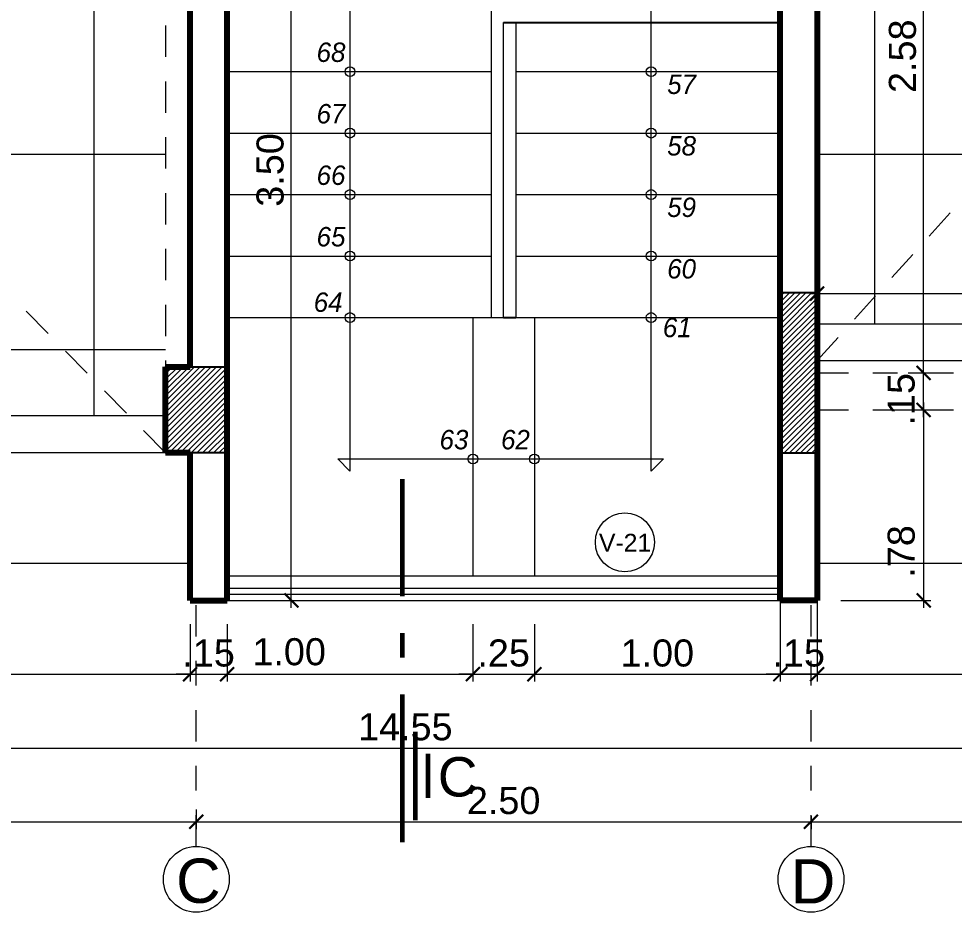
# Model space of a CAD drawing. Header units: millimetres. Extents: x 3790 to 7711, y 1449 to 3132.
# Drawn here: x 3907.255 to 3911.06, y 1464.067 to 1467.7 of the extents above; entities that cross this region are included whole.
import ezdxf

# ---------------------------------------------------------------- set-up
doc = ezdxf.new("R2010")
doc.units = ezdxf.units.MM
doc.header["$PDMODE"] = 3
for name, pattern in [('ACAD_ISO10W100', [18.5, 12, -3, 0.5, -3]), ('DASHDOTX2', [50.8, 25.4, -12.7, 0, -12.7]), ('HIDDEN', [9.525, 6.35, -3.175])]:
    doc.linetypes.add(name, pattern=pattern)
for name, color, linetype, lineweight in [('cotas', 7, 'Continuous', 5), ('EJES', 20, 'DASHDOTX2', 9), ('LINEA-DE-CORTE', 6, 'ACAD_ISO10W100', 60), ('PERSONA', 7, 'Continuous', 9), ('pluma 0.0', 33, 'Continuous', 0), ('pluma 0.5', 41, 'Continuous', 5), ('pluma 1', 1, 'Continuous', 9), ('pluma 1.5', 14, 'Continuous', 15), ('pluma 2', 2, 'Continuous', 20), ('pluma 2.5', 30, 'Continuous', 25), ('pluma 8', 98, 'Continuous', 80), ('proyecciones', 32, 'HIDDEN', 9), ('TEXTO', 7, 'Continuous', 9), ('TEXTURAS', 35, 'Continuous', 5)]:
    doc.layers.add(name, color=color, linetype=linetype, lineweight=lineweight)
doc.styles.get("Standard").update_dxf_attribs({"font": 'arial.ttf'})
doc.styles.add('TIMES', font='arial.ttf', dxfattribs={"height": 0.11})
doc.dimstyles.new('julio', dxfattribs={"dimtxt": 0.11, "dimasz": 0.057, "dimexe": 0.03, "dimexo": 0.097, "dimgap": 0.0295, "dimtad": 1, "dimzin": 4, "dimdsep": 46, "dimtxsty": 'TIMES', "dimblk": 'ARCHTICK', "dimcen": 0, "dimdle": 0.03, "dimclrd": 256, "dimclre": 256, "dimclrt": 256, "dimadec": 0, "dimazin": 0, "dimtfac": 1, "dimtix": 1, "dimtmove": 2, "dimatfit": 2, "dimldrblk": 'ARCHTICK', "dimfxl": 1, "dimtolj": 1, "dimtzin": 0, "dimlwd": 5, "dimlwe": 5, "dimarcsym": 0})

# ---------------------------------------------------------------- blocks, each defined once
blk = doc.blocks.new('_ArchTick')
at = {"color": 0, "linetype": 'ByBlock', "lineweight": 40, "const_width": 0.15}
blk.add_lwpolyline([(-0.5, -0.5), (0.5, 0.5)], dxfattribs=at)
blk = doc.blocks.new('*D642')
at = {"layer": 'cotas', "lineweight": 5, "transparency": 16777216}
for p, q in [((3904.7274, 1464.6376), (3904.7274, 1464.4046)), ((3907.9774, 1464.4849), (3907.9774, 1464.4046)), ((3904.6974, 1464.4346), (3908.0074, 1464.4346))]:
    blk.add_line(p, q, dxfattribs=at)
at = {"layer": 'Defpoints', "color": 0, "transparency": 16777216}
for p in [(3904.7274, 1464.7346), (3907.9774, 1464.5819), (3907.9774, 1464.4346)]:
    blk.add_point(p, dxfattribs=at)
at = {"layer": 'cotas', "lineweight": 5, "transparency": 16777216, "xscale": 0.057, "yscale": 0.057, "zscale": 0.057, "rotation": 180}
blk.add_blockref('_ArchTick', (3904.7274, 1464.4346), dxfattribs=at)
at = {"layer": 'cotas', "lineweight": 5, "transparency": 16777216, "xscale": 0.057, "yscale": 0.057, "zscale": 0.057}
blk.add_blockref('_ArchTick', (3907.9774, 1464.4346), dxfattribs=at)
at = {"layer": 'cotas', "transparency": 16777216, "insert": (3906.3524, 1464.5203), "char_height": 0.11, "attachment_point": 5, "style": 'TIMES'}
blk.add_mtext('\\A1;3.25', dxfattribs=at)
blk = doc.blocks.new('*D643')
at = {"layer": 'cotas', "lineweight": 5, "transparency": 16777216}
for p, q in [((3907.9774, 1464.4849), (3907.9774, 1464.4046)), ((3910.4774, 1464.457), (3910.4774, 1464.4046)), ((3907.9474, 1464.4346), (3910.5074, 1464.4346))]:
    blk.add_line(p, q, dxfattribs=at)
at = {"layer": 'Defpoints', "color": 0, "transparency": 16777216}
for p in [(3907.9774, 1464.5819), (3910.4774, 1464.554), (3910.4774, 1464.4346)]:
    blk.add_point(p, dxfattribs=at)
at = {"layer": 'cotas', "lineweight": 5, "transparency": 16777216, "xscale": 0.057, "yscale": 0.057, "zscale": 0.057, "rotation": 180}
blk.add_blockref('_ArchTick', (3907.9774, 1464.4346), dxfattribs=at)
at = {"layer": 'cotas', "lineweight": 5, "transparency": 16777216, "xscale": 0.057, "yscale": 0.057, "zscale": 0.057}
blk.add_blockref('_ArchTick', (3910.4774, 1464.4346), dxfattribs=at)
at = {"layer": 'cotas', "transparency": 16777216, "insert": (3909.2274, 1464.5202), "char_height": 0.11, "attachment_point": 5, "style": 'TIMES'}
blk.add_mtext('\\A1;2.50', dxfattribs=at)
blk = doc.blocks.new('*D644')
at = {"layer": 'cotas', "lineweight": 5, "transparency": 16777216}
for p, q in [((3910.4774, 1464.457), (3910.4774, 1464.4046)), ((3912.4774, 1464.4655), (3912.4774, 1464.4046)), ((3910.4474, 1464.4346), (3912.5074, 1464.4346))]:
    blk.add_line(p, q, dxfattribs=at)
at = {"layer": 'Defpoints', "color": 0, "transparency": 16777216}
for p in [(3910.4774, 1464.554), (3912.4774, 1464.5625), (3912.4774, 1464.4346)]:
    blk.add_point(p, dxfattribs=at)
at = {"layer": 'cotas', "lineweight": 5, "transparency": 16777216, "xscale": 0.057, "yscale": 0.057, "zscale": 0.057, "rotation": 180}
blk.add_blockref('_ArchTick', (3910.4774, 1464.4346), dxfattribs=at)
at = {"layer": 'cotas', "lineweight": 5, "transparency": 16777216, "xscale": 0.057, "yscale": 0.057, "zscale": 0.057}
blk.add_blockref('_ArchTick', (3912.4774, 1464.4346), dxfattribs=at)
at = {"layer": 'cotas', "transparency": 16777216, "insert": (3911.3843, 1464.5253), "char_height": 0.11, "attachment_point": 5, "style": 'TIMES'}
blk.add_mtext('\\A1;2.00', dxfattribs=at)
blk = doc.blocks.new('*D593')
at = {"layer": 'cotas', "lineweight": 5, "transparency": 16777216}
for p, q in [((3916.1024, 1465.3876), (3916.1024, 1464.7046)), ((3901.5524, 1465.2376), (3901.5524, 1464.7046)), ((3901.5224, 1464.7346), (3916.1324, 1464.7346))]:
    blk.add_line(p, q, dxfattribs=at)
at = {"layer": 'Defpoints', "color": 0, "transparency": 16777216}
for p in [(3916.1024, 1465.4846), (3901.5524, 1465.3346), (3916.1024, 1464.7346)]:
    blk.add_point(p, dxfattribs=at)
at = {"layer": 'cotas', "lineweight": 5, "transparency": 16777216, "xscale": 0.057, "yscale": 0.057, "zscale": 0.057, "rotation": 180}
blk.add_blockref('_ArchTick', (3901.5524, 1464.7346), dxfattribs=at)
at = {"layer": 'cotas', "lineweight": 5, "transparency": 16777216, "xscale": 0.057, "yscale": 0.057, "zscale": 0.057}
blk.add_blockref('_ArchTick', (3916.1024, 1464.7346), dxfattribs=at)
at = {"layer": 'cotas', "transparency": 16777216, "insert": (3908.8274, 1464.8202), "char_height": 0.11, "attachment_point": 5, "style": 'TIMES'}
blk.add_mtext('\\A1;14.55', dxfattribs=at)
blk = doc.blocks.new('*D595')
at = {"layer": 'cotas', "lineweight": 5, "transparency": 16777216}
for p, q in [((3901.7024, 1465.2376), (3901.7024, 1465.0046)), ((3907.9524, 1465.2376), (3907.9524, 1465.0046)), ((3901.6724, 1465.0346), (3907.9824, 1465.0346))]:
    blk.add_line(p, q, dxfattribs=at)
at = {"layer": 'Defpoints', "color": 0, "transparency": 16777216}
for p in [(3901.7024, 1465.3346), (3907.9524, 1465.3346), (3907.9524, 1465.0346)]:
    blk.add_point(p, dxfattribs=at)
at = {"layer": 'cotas', "lineweight": 5, "transparency": 16777216, "xscale": 0.057, "yscale": 0.057, "zscale": 0.057, "rotation": 180}
blk.add_blockref('_ArchTick', (3901.7024, 1465.0346), dxfattribs=at)
at = {"layer": 'cotas', "lineweight": 5, "transparency": 16777216, "xscale": 0.057, "yscale": 0.057, "zscale": 0.057}
blk.add_blockref('_ArchTick', (3907.9524, 1465.0346), dxfattribs=at)
at = {"layer": 'cotas', "transparency": 16777216, "insert": (3904.8274, 1465.1202), "char_height": 0.11, "attachment_point": 5, "style": 'TIMES'}
blk.add_mtext('\\A1;6.25', dxfattribs=at)
blk = doc.blocks.new('*D596')
at = {"layer": 'cotas', "lineweight": 5, "transparency": 16777216}
for p, q in [((3907.9524, 1465.2376), (3907.9524, 1465.0046)), ((3908.1024, 1465.2376), (3908.1024, 1465.0046)), ((3907.9524, 1465.0346), (3907.8954, 1465.0346)), ((3907.9524, 1465.0346), (3908.1024, 1465.0346)), ((3908.1024, 1465.0346), (3908.1594, 1465.0346))]:
    blk.add_line(p, q, dxfattribs=at)
at = {"layer": 'Defpoints', "color": 0, "transparency": 16777216}
for p in [(3907.9524, 1465.3346), (3908.1024, 1465.3346), (3908.1024, 1465.0346)]:
    blk.add_point(p, dxfattribs=at)
at = {"layer": 'cotas', "lineweight": 5, "transparency": 16777216, "xscale": 0.057, "yscale": 0.057, "zscale": 0.057}
blk.add_blockref('_ArchTick', (3907.9524, 1465.0346), dxfattribs=at)
at = {"layer": 'cotas', "lineweight": 5, "transparency": 16777216, "xscale": 0.057, "yscale": 0.057, "zscale": 0.057, "rotation": 180}
blk.add_blockref('_ArchTick', (3908.1024, 1465.0346), dxfattribs=at)
at = {"layer": 'cotas', "transparency": 16777216, "insert": (3908.0274, 1465.1202), "char_height": 0.11, "attachment_point": 5, "style": 'TIMES'}
blk.add_mtext('\\A1;.15', dxfattribs=at)
blk = doc.blocks.new('*D597')
at = {"layer": 'cotas', "lineweight": 5, "transparency": 16777216}
for p, q in [((3908.1024, 1465.2376), (3908.1024, 1465.0046)), ((3909.1024, 1465.2376), (3909.1024, 1465.0046)), ((3908.0724, 1465.0346), (3909.1324, 1465.0346))]:
    blk.add_line(p, q, dxfattribs=at)
at = {"layer": 'Defpoints', "color": 0, "transparency": 16777216}
for p in [(3908.1024, 1465.3346), (3909.1024, 1465.3346), (3909.1024, 1465.0346)]:
    blk.add_point(p, dxfattribs=at)
at = {"layer": 'cotas', "lineweight": 5, "transparency": 16777216, "xscale": 0.057, "yscale": 0.057, "zscale": 0.057, "rotation": 180}
blk.add_blockref('_ArchTick', (3908.1024, 1465.0346), dxfattribs=at)
at = {"layer": 'cotas', "lineweight": 5, "transparency": 16777216, "xscale": 0.057, "yscale": 0.057, "zscale": 0.057}
blk.add_blockref('_ArchTick', (3909.1024, 1465.0346), dxfattribs=at)
at = {"layer": 'cotas', "transparency": 16777216, "insert": (3908.355, 1465.1253), "char_height": 0.11, "attachment_point": 5, "style": 'TIMES'}
blk.add_mtext('\\A1;1.00', dxfattribs=at)
blk = doc.blocks.new('*D598')
at = {"layer": 'cotas', "lineweight": 5, "transparency": 16777216}
for p, q in [((3909.1024, 1465.2376), (3909.1024, 1465.0046)), ((3909.3524, 1465.2376), (3909.3524, 1465.0046)), ((3909.1024, 1465.0346), (3909.0454, 1465.0346)), ((3909.1024, 1465.0346), (3909.3524, 1465.0346)), ((3909.3524, 1465.0346), (3909.4094, 1465.0346))]:
    blk.add_line(p, q, dxfattribs=at)
at = {"layer": 'Defpoints', "color": 0, "transparency": 16777216}
for p in [(3909.1024, 1465.3346), (3909.3524, 1465.3346), (3909.3524, 1465.0346)]:
    blk.add_point(p, dxfattribs=at)
at = {"layer": 'cotas', "lineweight": 5, "transparency": 16777216, "xscale": 0.057, "yscale": 0.057, "zscale": 0.057}
blk.add_blockref('_ArchTick', (3909.1024, 1465.0346), dxfattribs=at)
at = {"layer": 'cotas', "lineweight": 5, "transparency": 16777216, "xscale": 0.057, "yscale": 0.057, "zscale": 0.057, "rotation": 180}
blk.add_blockref('_ArchTick', (3909.3524, 1465.0346), dxfattribs=at)
at = {"layer": 'cotas', "transparency": 16777216, "insert": (3909.2274, 1465.1202), "char_height": 0.11, "attachment_point": 5, "style": 'TIMES'}
blk.add_mtext('\\A1;.25', dxfattribs=at)
blk = doc.blocks.new('*D599')
at = {"layer": 'cotas', "lineweight": 5, "transparency": 16777216}
for p, q in [((3910.3524, 1465.3876), (3910.3524, 1465.0046)), ((3909.3524, 1465.2376), (3909.3524, 1465.0046)), ((3909.3224, 1465.0346), (3910.3824, 1465.0346))]:
    blk.add_line(p, q, dxfattribs=at)
at = {"layer": 'Defpoints', "color": 0, "transparency": 16777216}
for p in [(3910.3524, 1465.4846), (3909.3524, 1465.3346), (3910.3524, 1465.0346)]:
    blk.add_point(p, dxfattribs=at)
at = {"layer": 'cotas', "lineweight": 5, "transparency": 16777216, "xscale": 0.057, "yscale": 0.057, "zscale": 0.057, "rotation": 180}
blk.add_blockref('_ArchTick', (3909.3524, 1465.0346), dxfattribs=at)
at = {"layer": 'cotas', "lineweight": 5, "transparency": 16777216, "xscale": 0.057, "yscale": 0.057, "zscale": 0.057}
blk.add_blockref('_ArchTick', (3910.3524, 1465.0346), dxfattribs=at)
at = {"layer": 'cotas', "transparency": 16777216, "insert": (3909.8524, 1465.1202), "char_height": 0.11, "attachment_point": 5, "style": 'TIMES'}
blk.add_mtext('\\A1;1.00', dxfattribs=at)
blk = doc.blocks.new('*D600')
at = {"layer": 'cotas', "lineweight": 5, "transparency": 16777216}
for p, q in [((3910.3524, 1465.3876), (3910.3524, 1465.0046)), ((3910.5024, 1465.3876), (3910.5024, 1465.0046)), ((3910.3524, 1465.0346), (3910.2954, 1465.0346)), ((3910.3524, 1465.0346), (3910.5024, 1465.0346)), ((3910.5024, 1465.0346), (3910.5594, 1465.0346))]:
    blk.add_line(p, q, dxfattribs=at)
at = {"layer": 'Defpoints', "color": 0, "transparency": 16777216}
for p in [(3910.3524, 1465.4846), (3910.5024, 1465.4846), (3910.5024, 1465.0346)]:
    blk.add_point(p, dxfattribs=at)
at = {"layer": 'cotas', "lineweight": 5, "transparency": 16777216, "xscale": 0.057, "yscale": 0.057, "zscale": 0.057}
blk.add_blockref('_ArchTick', (3910.3524, 1465.0346), dxfattribs=at)
at = {"layer": 'cotas', "lineweight": 5, "transparency": 16777216, "xscale": 0.057, "yscale": 0.057, "zscale": 0.057, "rotation": 180}
blk.add_blockref('_ArchTick', (3910.5024, 1465.0346), dxfattribs=at)
at = {"layer": 'cotas', "transparency": 16777216, "insert": (3910.4274, 1465.1202), "char_height": 0.11, "attachment_point": 5, "style": 'TIMES'}
blk.add_mtext('\\A1;.15', dxfattribs=at)
blk = doc.blocks.new('*D601')
at = {"layer": 'cotas', "lineweight": 5, "transparency": 16777216}
for p, q in [((3910.3524, 1465.3876), (3910.3524, 1465.0046)), ((3910.5024, 1465.3876), (3910.5024, 1465.0046)), ((3910.3524, 1465.0346), (3910.2954, 1465.0346)), ((3910.5024, 1465.0346), (3910.3524, 1465.0346)), ((3910.5024, 1465.0346), (3910.5594, 1465.0346))]:
    blk.add_line(p, q, dxfattribs=at)
at = {"layer": 'Defpoints', "color": 0, "transparency": 16777216}
for p in [(3910.3524, 1465.4846), (3910.5024, 1465.4846), (3910.3524, 1465.0346)]:
    blk.add_point(p, dxfattribs=at)
at = {"layer": 'cotas', "lineweight": 5, "transparency": 16777216, "xscale": 0.057, "yscale": 0.057, "zscale": 0.057}
blk.add_blockref('_ArchTick', (3910.3524, 1465.0346), dxfattribs=at)
at = {"layer": 'cotas', "lineweight": 5, "transparency": 16777216, "xscale": 0.057, "yscale": 0.057, "zscale": 0.057, "rotation": 180}
blk.add_blockref('_ArchTick', (3910.5024, 1465.0346), dxfattribs=at)
at = {"layer": 'cotas', "transparency": 16777216, "insert": (3910.4274, 1465.1202), "char_height": 0.11, "attachment_point": 5, "style": 'TIMES'}
blk.add_mtext('\\A1;.15', dxfattribs=at)
blk = doc.blocks.new('*D602')
at = {"layer": 'cotas', "lineweight": 5, "transparency": 16777216}
for p, q in [((3910.3524, 1465.3876), (3910.3524, 1465.0046)), ((3910.5024, 1465.3876), (3910.5024, 1465.0046)), ((3910.3524, 1465.0346), (3910.2954, 1465.0346)), ((3910.3524, 1465.0346), (3910.5024, 1465.0346)), ((3910.5024, 1465.0346), (3910.5594, 1465.0346))]:
    blk.add_line(p, q, dxfattribs=at)
at = {"layer": 'Defpoints', "color": 0, "transparency": 16777216}
for p in [(3910.3524, 1465.4846), (3910.5024, 1465.4846), (3910.5024, 1465.0346)]:
    blk.add_point(p, dxfattribs=at)
at = {"layer": 'cotas', "lineweight": 5, "transparency": 16777216, "xscale": 0.057, "yscale": 0.057, "zscale": 0.057}
blk.add_blockref('_ArchTick', (3910.3524, 1465.0346), dxfattribs=at)
at = {"layer": 'cotas', "lineweight": 5, "transparency": 16777216, "xscale": 0.057, "yscale": 0.057, "zscale": 0.057, "rotation": 180}
blk.add_blockref('_ArchTick', (3910.5024, 1465.0346), dxfattribs=at)
at = {"layer": 'cotas', "transparency": 16777216, "insert": (3910.4274, 1465.1202), "char_height": 0.11, "attachment_point": 5, "style": 'TIMES'}
blk.add_mtext('\\A1;.15', dxfattribs=at)
blk = doc.blocks.new('*D603')
at = {"layer": 'cotas', "lineweight": 5, "transparency": 16777216}
for p, q in [((3910.5024, 1465.3876), (3910.5024, 1465.0046)), ((3914.6281, 1465.3876), (3914.6281, 1465.0046)), ((3910.4724, 1465.0346), (3914.6581, 1465.0346))]:
    blk.add_line(p, q, dxfattribs=at)
at = {"layer": 'Defpoints', "color": 0, "transparency": 16777216}
for p in [(3910.5024, 1465.4846), (3914.6281, 1465.4846), (3914.6281, 1465.0346)]:
    blk.add_point(p, dxfattribs=at)
at = {"layer": 'cotas', "lineweight": 5, "transparency": 16777216, "xscale": 0.057, "yscale": 0.057, "zscale": 0.057, "rotation": 180}
blk.add_blockref('_ArchTick', (3910.5024, 1465.0346), dxfattribs=at)
at = {"layer": 'cotas', "lineweight": 5, "transparency": 16777216, "xscale": 0.057, "yscale": 0.057, "zscale": 0.057}
blk.add_blockref('_ArchTick', (3914.6281, 1465.0346), dxfattribs=at)
at = {"layer": 'cotas', "transparency": 16777216, "insert": (3912.5653, 1465.1203), "char_height": 0.11, "attachment_point": 5, "style": 'TIMES'}
blk.add_mtext('\\A1;4.13', dxfattribs=at)
blk = doc.blocks.new('*D648')
at = {"layer": 'cotas', "lineweight": 5, "transparency": 16777216}
for p, q in [((3910.9354, 1466.0796), (3910.9354, 1466.2896)), ((3910.8719, 1466.2596), (3910.9654, 1466.2596)), ((3910.8719, 1466.1096), (3910.9654, 1466.1096))]:
    blk.add_line(p, q, dxfattribs=at)
at = {"layer": 'Defpoints', "color": 0, "transparency": 16777216}
for p in [(3910.7749, 1466.2596), (3910.9354, 1466.2596), (3910.7749, 1466.1096)]:
    blk.add_point(p, dxfattribs=at)
at = {"layer": 'cotas', "lineweight": 5, "transparency": 16777216, "xscale": 0.057, "yscale": 0.057, "zscale": 0.057}
for p, rotation in [((3910.9354, 1466.2596), 90), ((3910.9354, 1466.1096), 270)]:
    blk.add_blockref('_ArchTick', p, dxfattribs=dict(at, rotation=rotation))
at = {"layer": 'cotas', "transparency": 16777216, "insert": (3910.8446, 1466.1522), "char_height": 0.11, "attachment_point": 5, "rotation": 90, "style": 'TIMES'}
blk.add_mtext('\\A1;.15', dxfattribs=at)
blk = doc.blocks.new('*D649')
at = {"layer": 'cotas', "lineweight": 5, "transparency": 16777216}
for p, q in [((3910.6994, 1468.8346), (3910.9654, 1468.8346)), ((3910.9354, 1466.2296), (3910.9354, 1468.8646)), ((3910.8719, 1466.2596), (3910.9654, 1466.2596))]:
    blk.add_line(p, q, dxfattribs=at)
at = {"layer": 'Defpoints', "color": 0, "transparency": 16777216}
for p in [(3910.6024, 1468.8346), (3910.9354, 1468.8346), (3910.7749, 1466.2596)]:
    blk.add_point(p, dxfattribs=at)
at = {"layer": 'cotas', "lineweight": 5, "transparency": 16777216, "xscale": 0.057, "yscale": 0.057, "zscale": 0.057}
for p, rotation in [((3910.9354, 1468.8346), 90), ((3910.9354, 1466.2596), 270)]:
    blk.add_blockref('_ArchTick', p, dxfattribs=dict(at, rotation=rotation))
at = {"layer": 'cotas', "transparency": 16777216, "insert": (3910.8498, 1467.5471), "char_height": 0.11, "attachment_point": 5, "rotation": 90, "style": 'TIMES'}
blk.add_mtext('\\A1;2.58', dxfattribs=at)
blk = doc.blocks.new('*D650')
at = {"layer": 'cotas', "lineweight": 5, "transparency": 16777216}
for p, q in [((3910.9354, 1466.1396), (3910.9354, 1465.3046)), ((3910.7729, 1466.1096), (3910.9654, 1466.1096)), ((3910.5994, 1465.3346), (3910.9654, 1465.3346))]:
    blk.add_line(p, q, dxfattribs=at)
at = {"layer": 'Defpoints', "color": 0, "transparency": 16777216}
for p in [(3910.6759, 1466.1096), (3910.5024, 1465.3346), (3910.9354, 1465.3346)]:
    blk.add_point(p, dxfattribs=at)
at = {"layer": 'cotas', "lineweight": 5, "transparency": 16777216, "xscale": 0.057, "yscale": 0.057, "zscale": 0.057}
for p, rotation in [((3910.9354, 1466.1096), 90), ((3910.9354, 1465.3346), 270)]:
    blk.add_blockref('_ArchTick', p, dxfattribs=dict(at, rotation=rotation))
at = {"layer": 'cotas', "transparency": 16777216, "insert": (3910.8447, 1465.5337), "char_height": 0.11, "attachment_point": 5, "rotation": 90, "style": 'TIMES'}
blk.add_mtext('\\A1;.78', dxfattribs=at)
blk = doc.blocks.new('*D634')
at = {"layer": 'cotas', "lineweight": 5, "transparency": 16777216}
for p, q in [((3910.5024, 1466.5566), (3910.5024, 1466.6119)), ((3915.7774, 1466.5566), (3915.7774, 1466.6119)), ((3910.4724, 1466.5819), (3915.8074, 1466.5819))]:
    blk.add_line(p, q, dxfattribs=at)
at = {"layer": 'Defpoints', "color": 0, "transparency": 16777216}
for p in [(3915.7774, 1466.5819), (3910.5024, 1466.4596), (3915.7774, 1466.4596)]:
    blk.add_point(p, dxfattribs=at)
at = {"layer": 'cotas', "lineweight": 5, "transparency": 16777216, "xscale": 0.057, "yscale": 0.057, "zscale": 0.057, "rotation": 180}
blk.add_blockref('_ArchTick', (3910.5024, 1466.5819), dxfattribs=at)
at = {"layer": 'cotas', "lineweight": 5, "transparency": 16777216, "xscale": 0.057, "yscale": 0.057, "zscale": 0.057}
blk.add_blockref('_ArchTick', (3915.7774, 1466.5819), dxfattribs=at)
at = {"layer": 'cotas', "transparency": 16777216, "insert": (3913.1399, 1466.6675), "char_height": 0.11, "attachment_point": 5, "style": 'TIMES'}
blk.add_mtext('\\A1;5.28', dxfattribs=at)
blk = doc.blocks.new('*D639')
at = {"layer": 'cotas', "lineweight": 5, "transparency": 16777216}
for p, q in [((3908.1994, 1468.8346), (3908.3937, 1468.8346)), ((3908.3637, 1465.3046), (3908.3637, 1468.8646)), ((3908.1994, 1465.3346), (3908.3937, 1465.3346))]:
    blk.add_line(p, q, dxfattribs=at)
at = {"layer": 'Defpoints', "color": 0, "transparency": 16777216}
for p in [(3908.1024, 1468.8346), (3908.3637, 1468.8346), (3908.1024, 1465.3346)]:
    blk.add_point(p, dxfattribs=at)
at = {"layer": 'cotas', "lineweight": 5, "transparency": 16777216, "xscale": 0.057, "yscale": 0.057, "zscale": 0.057}
for p, rotation in [((3908.3637, 1468.8346), 90), ((3908.3637, 1465.3346), 270)]:
    blk.add_blockref('_ArchTick', p, dxfattribs=dict(at, rotation=rotation))
at = {"layer": 'cotas', "transparency": 16777216, "insert": (3908.278, 1467.0846), "char_height": 0.11, "attachment_point": 5, "rotation": 90, "style": 'TIMES'}
blk.add_mtext('\\A1;3.50', dxfattribs=at)

msp = doc.modelspace()

# ---------------------------------------------------------------- hatches: boundary and pattern name
at = {"layer": 'TEXTURAS'}
h = msp.add_hatch(dxfattribs=at)
h.set_pattern_fill('NET', color=256, scale=0.25)
h.set_pattern_definition([(0, (-67.5384, 1.8852), (0, 0.79375), []), (90, (-67.5384, 1.8852), (-0.79375, 5e-17), [])])
h.paths.add_polyline_path([(3901.7024, 1466.0846), (3901.7036, 1466.0846), (3904.7398, 1469.0966), (3902.4876, 1471.3846), (3901.7024, 1471.3846)])
h.paths.add_polyline_path([(3904.7024, 1472.1846), (3902.5524, 1472.1846), (3902.5524, 1471.3846), (3902.4876, 1471.3846), (3904.7398, 1469.0966), (3905.534, 1469.8846), (3904.7024, 1469.8846)])
h.paths.add_polyline_path([(3905.534, 1469.8846), (3904.7398, 1469.0966), (3907.7047, 1466.0846), (3907.8524, 1466.0846), (3907.8524, 1466.2846), (3907.8524, 1469.8846)])
h.paths.add_polyline_path([(3904.7398, 1469.0966), (3901.7036, 1466.0846), (3907.7047, 1466.0846)])
h.paths.add_polyline_path([(3907.8524, 1468.9846), (3908.1024, 1468.9846), (3908.1024, 1471.5846), (3908.0024, 1471.5846), (3908.0024, 1469.8846), (3907.8524, 1469.8846)])
h.paths.add_polyline_path([(3911.7354, 1470.9346), (3910.9524, 1470.9346), (3910.9524, 1471.7984), (3910.6024, 1472.1846), (3910.6024, 1471.9846), (3910.6024, 1471.5846), (3910.6024, 1468.9846), (3910.6024, 1468.6846), (3910.5024, 1468.6846), (3910.5024, 1466.4596), (3910.6375, 1466.4596), (3913.2059, 1469.3121)])
h.paths.add_polyline_path([(3913.2059, 1469.3121), (3910.6375, 1466.4596), (3911.3024, 1466.4596), (3911.5024, 1466.6596, -1), (3911.7702, 1466.6596, -1), (3911.5024, 1466.6596), (3911.3024, 1466.4596), (3915.7774, 1466.4596), (3915.7774, 1466.475)])
h.paths.add_polyline_path([(3915.7774, 1466.475), (3915.7774, 1471.734), (3915.3867, 1471.734), (3913.2059, 1469.3121)])
h.paths.add_polyline_path([(3912.5024, 1470.9346), (3911.7354, 1470.9346), (3913.2059, 1469.3121), (3915.7774, 1472.168), (3915.7774, 1472.1846), (3912.5024, 1472.1846)])
h.paths.add_polyline_path([(3915.7774, 1472.168), (3915.3867, 1471.734), (3915.7774, 1471.734)], flags=17)
h.paths.add_polyline_path([(3910.9639, 1467.3711), (3910.9639, 1467.7252), (3910.7372, 1467.7252), (3910.7372, 1467.3711)], flags=24)
h = msp.add_hatch(dxfattribs=at)
h.set_pattern_fill('LINE', color=256, scale=0.005, angle=45)
h.set_pattern_definition([(45, (47.688948, -73.21544), (-0.01122532015, 0.01122532015), [])])
h.paths.add_polyline_path([(3910.5024, 1466.5846), (3910.3524, 1466.5846), (3910.3524, 1465.9346), (3910.5024, 1465.9346)])
h = msp.add_hatch(dxfattribs=at)
h.set_pattern_fill('LINE', color=256, scale=0.005, angle=45)
h.set_pattern_definition([(45, (53.988948, -73.21544), (-0.01122532015, 0.01122532015), [])])
h.paths.add_polyline_path([(3908.1024, 1466.2846), (3908.0024, 1466.2846), (3907.8524, 1466.2846), (3907.8524, 1465.9346), (3908.1024, 1465.9346)])

# ---------------------------------------------------------------- linework, layer by layer
at = {"layer": 'EJES', "ltscale": 0.005}
for p, q in [((3910.5024, 1466.2596), (3911.1024, 1466.2596)), ((3910.5024, 1466.1096), (3911.5024, 1466.1096)), ((3907.9774, 1464.3346), (3907.9774, 1465.3346)), ((3910.4774, 1464.3346), (3910.4774, 1465.3346))]:
    msp.add_line(p, q, dxfattribs=at)
at = {"layer": 'LINEA-DE-CORTE', "ltscale": 0.05}
for p, q in [((3908.8158, 1464.3521), (3908.8158, 1465.8282)), ((3908.8676, 1464.8007), (3908.8676, 1464.4418)), ((3908.9194, 1464.711), (3908.9194, 1464.5315))]:
    msp.add_line(p, q, dxfattribs=at)
at = {"layer": 'pluma 0.0'}
for p, q in [((3909.1024, 1466.4846), (3909.1024, 1465.4346)), ((3909.3524, 1466.4846), (3909.3524, 1465.4346)), ((3908.1024, 1465.3346), (3910.3524, 1465.3346))]:
    msp.add_line(p, q, dxfattribs=at)
msp.add_lwpolyline([(3908.1024, 1465.4346), (3910.3524, 1465.4346)], dxfattribs=at)
at = {"layer": 'pluma 0.5'}
for p, q in [((3908.6024, 1468.3346), (3908.6024, 1465.8596)), ((3909.8274, 1465.8596), (3909.8274, 1467.7346)), ((3908.5524, 1465.9096), (3909.8774, 1465.9096)), ((3908.6024, 1465.8596), (3908.5524, 1465.9096)), ((3909.8274, 1465.8596), (3909.8774, 1465.9096))]:
    msp.add_line(p, q, dxfattribs=at)
for points in [[(3908.1024, 1467.4846), (3909.1774, 1467.4846)], [(3908.1024, 1467.2346), (3909.1774, 1467.2346)], [(3908.1024, 1466.9846), (3909.1774, 1466.9846)], [(3908.1024, 1466.7346), (3909.1774, 1466.7346)], [(3908.1024, 1466.4846), (3909.1774, 1466.4846)]]:
    msp.add_lwpolyline(points, dxfattribs=at)
at = {"layer": 'pluma 1'}
for p, q in [((3907.9524, 1465.4846), (3904.6024, 1465.4846)), ((3914.6281, 1465.4846), (3910.5024, 1465.4846)), ((3908.1024, 1465.3596), (3910.3524, 1465.3596))]:
    msp.add_line(p, q, dxfattribs=at)
for points in [[(3909.2774, 1467.4846), (3910.3524, 1467.4846)], [(3909.3024, 1467.4846), (3910.3524, 1467.4846)], [(3909.2774, 1467.2346), (3910.3524, 1467.2346)], [(3909.2774, 1466.9846), (3910.3524, 1466.9846)], [(3909.2774, 1466.7346), (3910.3524, 1466.7346)], [(3909.2774, 1466.4846), (3910.3524, 1466.4846)], [(3908.1024, 1465.3846), (3910.3524, 1465.3846)]]:
    msp.add_lwpolyline(points, dxfattribs=at)
for centre, radius in [((3908.6024, 1467.4846), 0.02), ((3909.8274, 1467.4846), 0.02), ((3908.6024, 1467.2346), 0.02), ((3909.8274, 1467.2346), 0.02), ((3908.6024, 1466.9846), 0.02), ((3909.8274, 1466.9846), 0.02), ((3908.6024, 1466.7346), 0.02), ((3909.8274, 1466.7346), 0.02), ((3908.6024, 1466.4846), 0.02), ((3909.8274, 1466.4846), 0.02), ((3909.1024, 1465.9096), 0.02), ((3909.3524, 1465.9096), 0.02), ((3909.7203, 1465.571), 0.12), ((3907.9774, 1464.2007), 0.1339), ((3910.4774, 1464.2007), 0.1339)]:
    msp.add_circle(centre, radius, dxfattribs=at)
at = {"layer": 'pluma 1.5'}
msp.add_line((3909.2774, 1467.6846), (3909.2774, 1466.4846), dxfattribs=at)
at = {"layer": 'pluma 2'}
for p, q in [((3909.1774, 1466.4846), (3909.1774, 1467.7346)), ((3909.2274, 1466.4846), (3909.2274, 1467.6846)), ((3909.1774, 1466.4846), (3909.2274, 1466.4846)), ((3910.5024, 1466.4596), (3915.7774, 1466.4596)), ((3910.5024, 1466.3096), (3915.9274, 1466.3096)), ((3907.8524, 1466.0846), (3901.7024, 1466.0846)), ((3907.8524, 1465.9346), (3901.5524, 1465.9346))]:
    msp.add_line(p, q, dxfattribs=at)
at = {"layer": 'pluma 2.5'}
for p, q in [((3909.2274, 1467.6846), (3910.3524, 1467.6846)), ((3909.2274, 1466.4846), (3909.2774, 1466.4846))]:
    msp.add_line(p, q, dxfattribs=at)
msp.add_lwpolyline([(3910.3524, 1465.9346), (3910.5024, 1465.9346), (3910.5024, 1466.5846), (3910.3524, 1466.5846), (3910.3524, 1465.9346)], dxfattribs=at)
msp.add_lwpolyline([(3908.1024, 1465.9346), (3907.8524, 1465.9346), (3907.8524, 1466.2846), (3908.1024, 1466.2846)], close=True, dxfattribs=at)
at = {"layer": 'pluma 8'}
for p, q in [((3910.3524, 1465.3346), (3910.3524, 1468.9846)), ((3908.1024, 1465.3346), (3908.1024, 1468.8346)), ((3907.9524, 1466.2846), (3907.9524, 1468.6846)), ((3910.5024, 1468.6846), (3910.5024, 1465.3346)), ((3907.8524, 1465.9346), (3907.8524, 1466.2846)), ((3907.8524, 1466.2846), (3907.9524, 1466.2846)), ((3907.9524, 1465.9346), (3907.8524, 1465.9346)), ((3907.9524, 1465.3346), (3907.9524, 1465.9346)), ((3907.9524, 1465.3346), (3908.1024, 1465.3346)), ((3910.5024, 1465.3346), (3910.3524, 1465.3346))]:
    msp.add_line(p, q, dxfattribs=at)
at = {"layer": 'proyecciones', "linetype": 'HIDDEN', "ltscale": 0.02}
for p, q in [((3907.8524, 1465.9346), (3901.5524, 1472.3346)), ((3910.5024, 1466.3096), (3915.9274, 1472.3346)), ((3907.8524, 1471.9846), (3907.8524, 1466.2846)), ((3908.1024, 1471.9846), (3908.1024, 1466.2846)), ((3910.3524, 1471.9846), (3910.3524, 1466.2846))]:
    msp.add_line(p, q, dxfattribs=at)

# ---------------------------------------------------------------- texts
at = {"insert": (3908.9596, 1464.6975), "char_height": 0.16, "width": 1.3216, "attachment_point": 1}
msp.add_mtext('C', dxfattribs=at)
at = {"layer": 'PERSONA', "linetype": 'Continuous', "insert": (3909.615, 1465.6054), "char_height": 0.072, "width": 1.154549, "attachment_point": 1}
msp.add_mtext('V-21', dxfattribs=at)
at = {"layer": 'TEXTO', "char_height": 0.078848, "attachment_point": 3}
for s, insert, width in [('{\\fStylus BT|b0|i1|c0|p34;\\C0;68}', (3908.584, 1467.6027), 0.080432), ('{\\fStylus BT|b0|i1|c0|p34;\\C0;57}', (3910.0098, 1467.4723), 0.080432), ('{\\fStylus BT|b0|i1|c0|p34;\\C0;67}', (3908.584, 1467.3527), 0.080432), ('{\\fStylus BT|b0|i1|c0|p34;\\C0;58}', (3910.0098, 1467.2223), 0.012616), ('{\\fStylus BT|b0|i1|c0|p34;\\C0;66}', (3908.584, 1467.1027), 0.127796), ('{\\fStylus BT|b0|i1|c0|p34;\\C0;59}', (3910.0098, 1466.9723), 0.080432), ('{\\fStylus BT|b0|i1|c0|p34;\\C0;65}', (3908.584, 1466.8527), 0.135002), ('{\\fStylus BT|b0|i1|c0|p34;\\C0;60}', (3910.0098, 1466.7223), 0.080432), ('{\\fStylus BT|b0|i1|c0|p34;\\C0;64}', (3908.5722, 1466.5865), 0.080432), ('{\\fStylus BT|b0|i1|c0|p34;\\C0;61}', (3909.9921, 1466.4836), 0.080432), ('{\\fStylus BT|b0|i1|c0|p34;\\C0;63}', (3909.084, 1466.0277), 0.080432), ('{\\fStylus BT|b0|i1|c0|p34;\\C0;62}', (3909.334, 1466.0277), 0.080432)]:
    msp.add_mtext(s, dxfattribs=dict(at, insert=insert, width=width))
at = {"layer": 'TEXTO', "color": 5, "char_height": 0.18, "width": 2.597734, "attachment_point": 7}
for s, insert in [('{\\fArial|b0|i0|c0|p34;\\C7;C}', (3907.895, 1464.1025)), ('{\\C7;D}', (3910.395, 1464.1025))]:
    msp.add_mtext(s, dxfattribs=dict(at, insert=insert))

# ---------------------------------------------------------------- dimensions: what is measured, and where the dimension line sits
at = {"layer": 'cotas'}
for base, p1, p2, angle, picture, middle in [((3908.3637, 1468.8346), (3908.1024, 1465.3346), (3908.1024, 1468.8346), 90, '*D639', (3908.278, 1467.0846)), ((3910.9354427848, 1468.8345546046), (3910.7748757595, 1466.2595546046), (3910.6024037863, 1468.8345546046), 90, '*D649', (3910.8497797561, 1467.5470546046)), ((3907.9774, 1464.4346), (3904.7274, 1464.7346), (3907.9774, 1464.5819), 180, '*D642', (3906.3524, 1464.5203)), ((3910.4774, 1464.4346), (3907.9774, 1464.5819), (3910.4774, 1464.554), 180, '*D643', (3909.2274, 1464.5202))]:
    dim = msp.add_linear_dim(base=base, p1=p1, p2=p2, angle=angle, dimstyle='julio', dxfattribs=at)
    dim.commit()
    dim.dimension.update_dxf_attribs({"geometry": picture, "text_midpoint": middle})
for base, p1, p2, picture, middle in [((3915.7774037863, 1466.5818803472), (3910.5024037863, 1466.4595546046), (3915.7774037863, 1466.4595546046), '*D634', (3913.1399037863, 1466.6675433758)), ((3916.1024, 1464.7346), (3901.5524, 1465.3346), (3916.1024, 1465.4846), '*D593', (3908.8274, 1464.8202)), ((3910.3524, 1465.0346), (3909.3524, 1465.3346), (3910.3524, 1465.4846), '*D599', (3909.8524, 1465.1202)), ((3910.5024, 1465.0346), (3910.3524, 1465.4846), (3910.5024, 1465.4846), '*D600', (3910.4274, 1465.1202)), ((3910.3524, 1465.0346), (3910.5024, 1465.4846), (3910.3524, 1465.4846), '*D601', (3910.4274, 1465.1202)), ((3910.5024, 1465.0346), (3910.3524, 1465.4846), (3910.5024, 1465.4846), '*D602', (3910.4274, 1465.1202)), ((3914.6281, 1465.0346), (3910.5024, 1465.4846), (3914.6281, 1465.4846), '*D603', (3912.5653, 1465.1203)), ((3907.9524, 1465.0346), (3901.7024, 1465.3346), (3907.9524, 1465.3346), '*D595', (3904.8274, 1465.1202)), ((3908.1024, 1465.0346), (3907.9524, 1465.3346), (3908.1024, 1465.3346), '*D596', (3908.0274, 1465.1202)), ((3909.3524, 1465.0346), (3909.1024, 1465.3346), (3909.3524, 1465.3346), '*D598', (3909.2274, 1465.1202))]:
    dim = msp.add_linear_dim(base=base, p1=p1, p2=p2, dimstyle='julio', dxfattribs=at)
    dim.commit()
    dim.dimension.update_dxf_attribs({"geometry": picture, "text_midpoint": middle})
for base, p1, p2, angle, picture, middle in [((3910.9354, 1466.2596), (3910.7749, 1466.1096), (3910.7749, 1466.2596), 90, '*D648', (3910.8446, 1466.1522)), ((3910.9354427848, 1465.3345546046), (3910.6758930491, 1466.1095546046), (3910.5024037863, 1465.3345546046), 90, '*D650', (3910.8446740262, 1465.5337072479)), ((3912.4774, 1464.4346), (3910.4774, 1464.554), (3912.4774, 1464.5625), 180, '*D644', (3911.3843, 1464.5253))]:
    dim = msp.add_linear_dim(base=base, p1=p1, p2=p2, angle=angle, dimstyle='julio', dxfattribs=at)
    dim.commit()
    dim.dimension.update_dxf_attribs({"geometry": picture, "text_midpoint": middle, "dimtype": 160})
dim = msp.add_linear_dim(base=(3909.1024, 1465.0346), p1=(3908.1024, 1465.3346), p2=(3909.1024, 1465.3346), dimstyle='julio', dxfattribs=at)
dim.commit()
dim.dimension.update_dxf_attribs({"geometry": '*D597', "text_midpoint": (3908.355, 1465.1253), "dimtype": 160})

doc.saveas('drawing.dxf')
